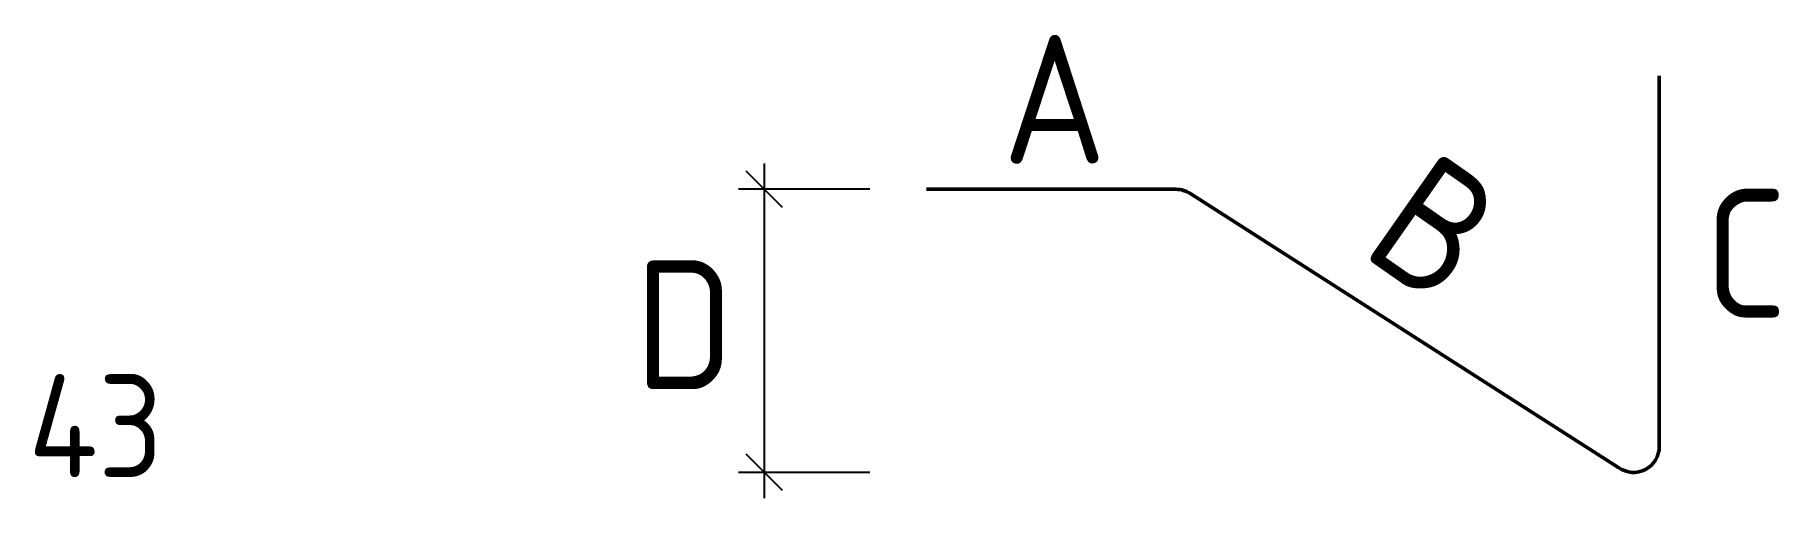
# Model space of a CAD drawing. Extents: x 238214 to 238552, y -41162 to -41072.
import ezdxf
from ezdxf.enums import TextEntityAlignment as Align

# ---------------------------------------------------------------- set-up
doc = ezdxf.new("R2010")
doc.units = 0
doc.layers.add('posedit.mtr.bar', color=7, linetype='Continuous', lineweight=50)
doc.layers.add('posedit.mtr.hidden', color=144, linetype='Continuous', plot=False)
doc.layers.add('posedit.mtr.lenght', color=183, linetype='Continuous')
doc.layers.add('posedit.mtr.text', color=3, linetype='Continuous')
doc.styles.add('posedit.ISOCPEUR', font='isocpeur.ttf', dxfattribs={"width": 0.9})

msp = doc.modelspace()

# ---------------------------------------------------------------- linework, layer by layer
at = {"layer": 'posedit.mtr.bar'}
msp.add_lwpolyline([(238386.61, -41102.48), (238435.03, -41102.48, -0.153915), (238437.9, -41103.38), (238521.01, -41156.58, 0.606815), (238528.87, -41152.48), (238528.87, -41080.45)], format="xyb", dxfattribs=at)
at = {"layer": 'posedit.mtr.lenght'}
for p, q in [((238358.64, -41106.02), (238351.57, -41098.94)), ((238355.11, -41097.48), (238355.11, -41162.48)), ((238375.59, -41102.48), (238350.11, -41102.48)), ((238358.64, -41161.02), (238351.57, -41153.94)), ((238375.59, -41157.48), (238350.11, -41157.48))]:
    msp.add_line(p, q, dxfattribs=at)

# ---------------------------------------------------------------- texts
at = {"layer": 'posedit.mtr.hidden', "color": 144, "style": 'posedit.ISOCPEUR', "width": 0.9}
msp.add_text('43', height=20, dxfattribs=at).set_placement((238212.22, -41158.43))
at = {"layer": 'posedit.mtr.text', "style": 'posedit.ISOCPEUR', "width": 0.9}
msp.add_attdef('A', text='', height=25, dxfattribs=at).set_placement((238411.47, -41084.98), align=Align.MIDDLE_CENTER)
msp.add_attdef('B', text='', height=25, rotation=325, dxfattribs=at).set_placement((238485.44, -41110.04), align=Align.MIDDLE_CENTER)
msp.add_attdef('C', text='', height=25, dxfattribs=at).set_placement((238537.59, -41114.94), align=Align.MIDDLE_LEFT)
msp.add_attdef('D', text='', height=25, dxfattribs=at).set_placement((238349.3, -41128.78), align=Align.MIDDLE_RIGHT)

doc.saveas('drawing.dxf')
